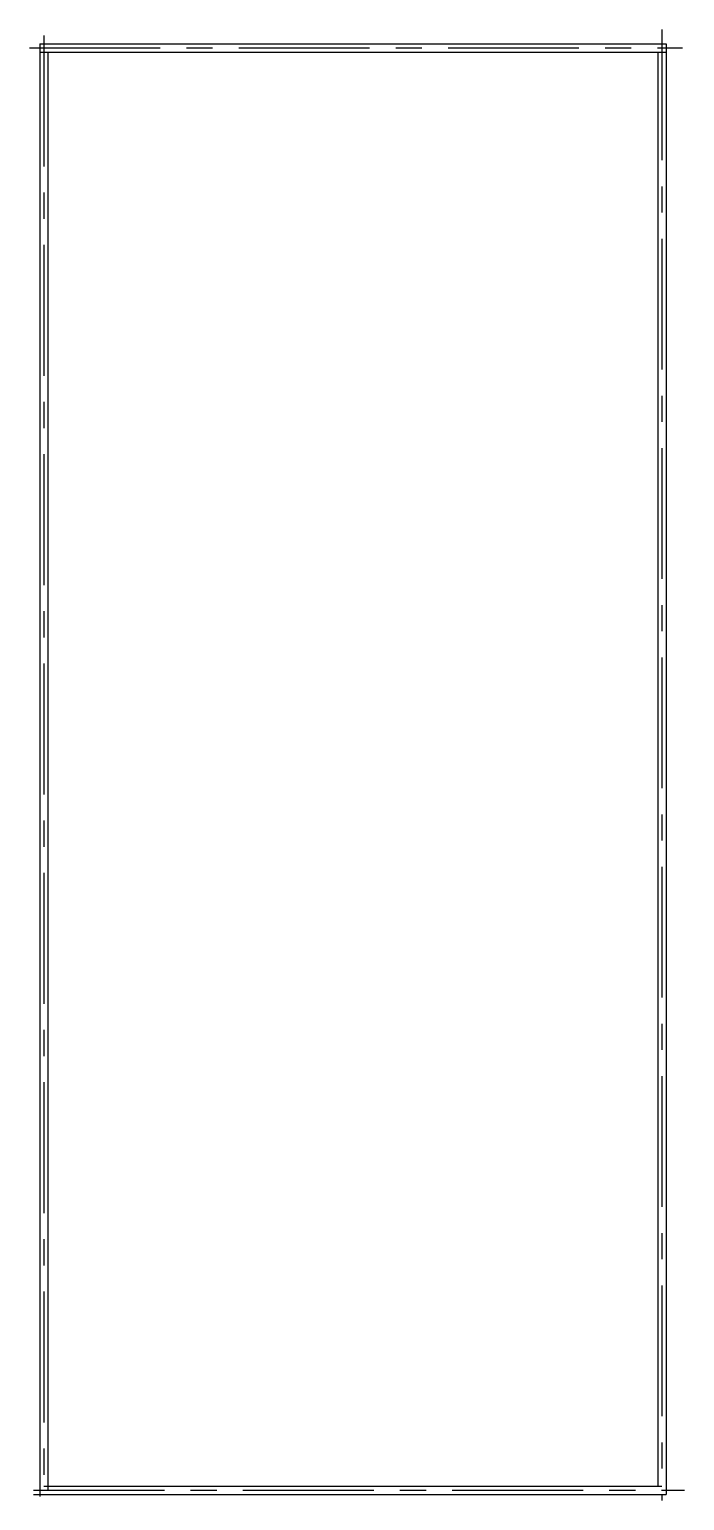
# Model space of a CAD drawing. Header units: inches. Extents: x -31218 to -11868, y 15 to 2848.
# Drawn here: x -12027 to -11868, y 2490.5 to 2847.5 of the extents above.
import ezdxf

# ---------------------------------------------------------------- set-up
doc = ezdxf.new("R2010")
doc.units = ezdxf.units.IN
doc.header["$MEASUREMENT"] = 0
doc.linetypes.add('CENTER', pattern=[50.8, 31.75, -6.35, 6.35, -6.35])
doc.layers.add('1', color=1, linetype='Continuous')
doc.layers.add('7', color=7, linetype='Continuous')

msp = doc.modelspace()

# ---------------------------------------------------------------- linework, layer by layer
at = {"layer": '1', "linetype": 'CENTER'}
for p, q in [((-12023.5, 2846), (-12023.5, 2491)), ((-11873.5, 2847.5), (-11873.5, 2490.5)), ((-12027, 2843), (-11868.5, 2843)), ((-12026, 2493), (-11868, 2493))]:
    msp.add_line(p, q, dxfattribs=at)
at = {"layer": '7'}
for p, q in [((-12024.5, 2844), (-11872.5, 2844)), ((-12024.5, 2844), (-12024.5, 2491.5)), ((-12024.5, 2842), (-11872.5, 2842)), ((-12022.5, 2842), (-12022.5, 2493)), ((-11874.5, 2842), (-11874.5, 2494)), ((-11872.5, 2844), (-11872.5, 2492)), ((-12026, 2492), (-11872.5, 2492)), ((-12023.5, 2494), (-11873.5, 2494))]:
    msp.add_line(p, q, dxfattribs=at)

doc.saveas('drawing.dxf')
